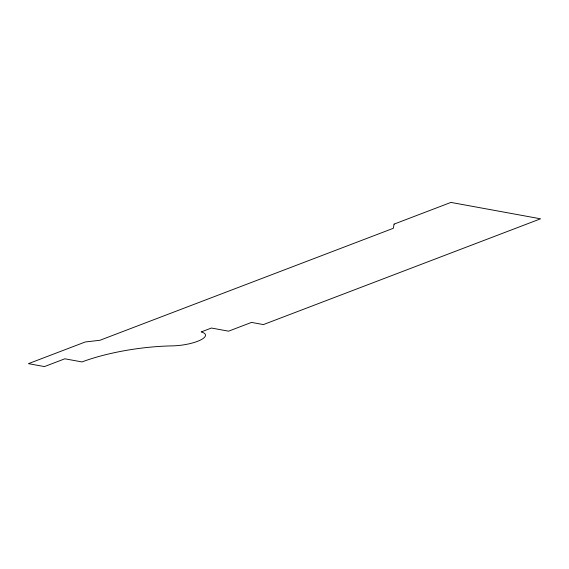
<?xml version="1.0" encoding="UTF-8"?>
<svg xmlns="http://www.w3.org/2000/svg" width="569" height="569" viewBox="0 0 569 569"><rect width="100%" height="100%" fill="white"/><g stroke="black" fill="none" stroke-linecap="round" stroke-linejoin="round"><path stroke-width="0.85" d="M394.089 224.108L393.307 228.304L99.874 340.29L85.293 341.962L28.45 363.655L44.453 366.585L64.852 358.797L82 361.934A88.337 24.346 -8 0 1 172.002 345.888A24.51 6.757 -8 0 0 200.139 340.212A24.51 6.757 -8 0 0 201.22 331.926L211.419 328.036L228.567 331.172L251.512 322.41L263.397 324.586L540.55 218.809L450.933 202.415L394.089 224.108"/></g></svg>
